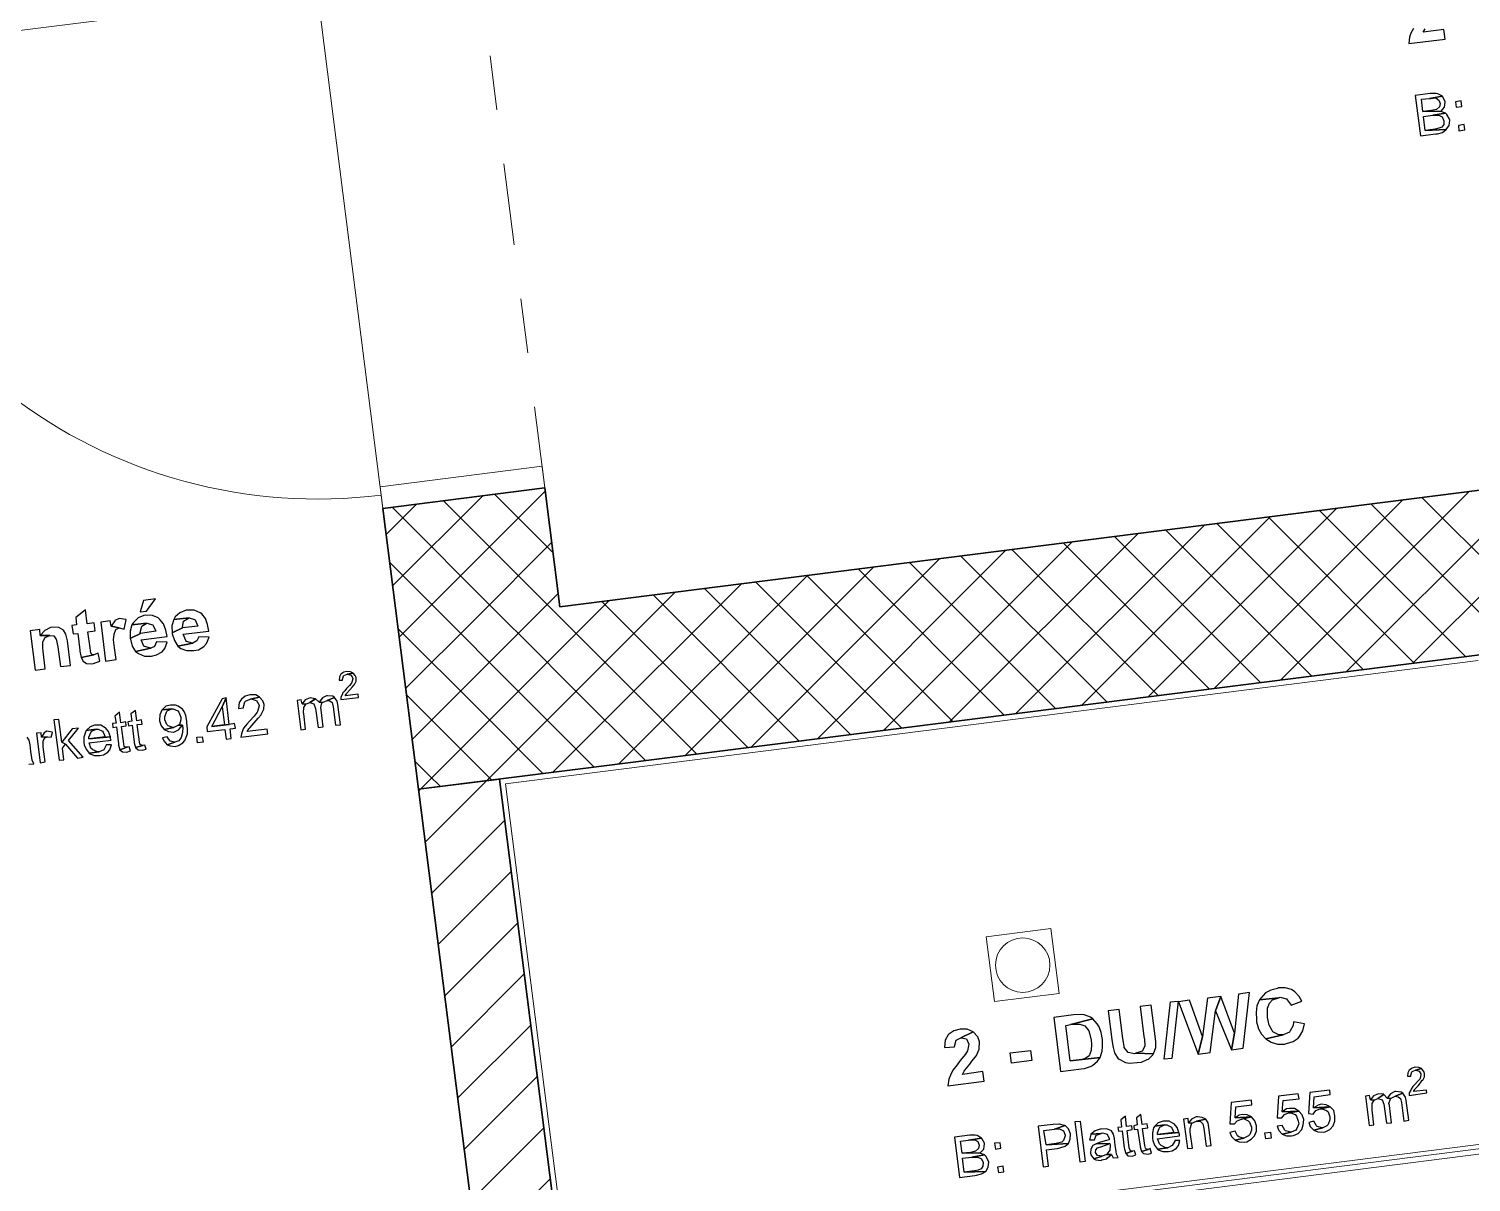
# Model space of a CAD drawing. Header units: metres. Extents: x 2713679.5 to 2713747.3, y 1226017.1 to 1226104.2.
# Drawn here: x 2713699.455 to 2713702.103, y 1226035.521 to 1226037.639 of the extents above; entities that cross this region are included whole.
import ezdxf

# ---------------------------------------------------------------- set-up
doc = ezdxf.new("R2010")
doc.units = ezdxf.units.M
doc.header["$MEASUREMENT"] = 0
doc.linetypes.add('Strichpunkt 3_1_1mm Achsen', pattern=[0.25, 0.15, -0.05, 0, -0.05])
doc.layers.add('plangrafiken', color=251, linetype='Continuous')
doc.layers.add('waende_stuetzen', color=250, linetype='Continuous')
doc.layers.add('texte', color=7, linetype='Continuous', true_color=0x000000)

msp = doc.modelspace()

# ---------------------------------------------------------------- linework, layer by layer
at = {"layer": 'plangrafiken', "color": 7, "linetype": 'Continuous', "lineweight": 13}
for p, q in [((2713700.3302, 1226036.2528), (2713702.1159, 1226036.4794)), ((2713700.4435, 1226035.36), (2713700.3302, 1226036.2528)), ((2713701.2126, 1226035.9716), (2713701.3317, 1226035.9868)), ((2713701.2277, 1226035.8526), (2713701.2126, 1226035.9716)), ((2713701.3317, 1226035.9868), (2713701.3468, 1226035.8677)), ((2713701.3468, 1226035.8677), (2713701.2277, 1226035.8526)), ((2713702.217, 1226035.6032), (2713701.3341, 1226035.4911)), ((2713702.2292, 1226035.5866), (2713700.4435, 1226035.36)), ((2713701.3351, 1226035.4832), (2713702.218, 1226035.5952))]:
    msp.add_line(p, q, dxfattribs=at)
msp.add_circle((2713701.2797, 1226035.9197), 0.05, dxfattribs=at)
at = {"layer": 'texte'}
for points in [[(2713701.9972, 1226037.6403), (2713701.9925, 1226037.6318), (2713701.9902, 1226037.624), (2713701.9887, 1226037.6124), (2713702.0552, 1226037.6202), (2713702.0529, 1226037.638), (2713702.015, 1226037.6333), (2713702.0189, 1226037.6395)], [(2713699.4548, 1226036.289), (2713699.4641, 1226036.2897), (2713699.461, 1226036.2959), (2713699.4602, 1226036.3006), (2713699.4587, 1226036.3122), (2713699.4571, 1226036.3246), (2713699.4556, 1226036.3331), (2713699.4517, 1226036.3385)]]:
    msp.add_lwpolyline(points, dxfattribs=at)
for points in [[(2713702.0281, 1226037.521), (2713702.0003, 1226037.5172), (2713702.0103, 1226037.4428), (2713702.0382, 1226037.4467), (2713702.0413, 1226037.4467), (2713702.0506, 1226037.449), (2713702.0576, 1226037.4544), (2713702.0189, 1226037.4529), (2713702.0158, 1226037.4785), (2713702.0328, 1226037.4808), (2713702.056, 1226037.4846), (2713702.0475, 1226037.4877), (2713702.0483, 1226037.4885), (2713702.0142, 1226037.4877), (2713702.0119, 1226037.5102), (2713702.0266, 1226037.5118), (2713702.0506, 1226037.5156), (2713702.0421, 1226037.5203), (2713702.039, 1226037.521)], [(2713702.0506, 1226037.5156), (2713702.0266, 1226037.5118), (2713702.0289, 1226037.5118), (2713702.0382, 1226037.5125), (2713702.0436, 1226037.5087), (2713702.046, 1226037.5025), (2713702.0452, 1226037.4963), (2713702.0398, 1226037.4916), (2713702.0305, 1226037.4893), (2713702.0142, 1226037.4877), (2713702.0483, 1226037.4885), (2713702.0545, 1226037.4955), (2713702.0552, 1226037.5048), (2713702.0552, 1226037.5056), (2713702.0514, 1226037.5148)], [(2713702.0847, 1226037.5071), (2713702.0746, 1226037.5056), (2713702.0754, 1226037.4955), (2713702.0862, 1226037.497)], [(2713702.056, 1226037.4846), (2713702.0328, 1226037.4808), (2713702.0343, 1226037.4808), (2713702.0436, 1226037.4808), (2713702.0498, 1226037.4777), (2713702.0529, 1226037.4707), (2713702.0529, 1226037.4637), (2713702.0491, 1226037.4591), (2713702.0436, 1226037.4568), (2713702.0374, 1226037.4552), (2713702.0189, 1226037.4529), (2713702.0576, 1226037.4544), (2713702.0622, 1226037.4614), (2713702.063, 1226037.4622), (2713702.0638, 1226037.4715), (2713702.063, 1226037.4746), (2713702.0583, 1226037.4823)], [(2713702.0901, 1226037.4637), (2713702.08, 1226037.4622), (2713702.0808, 1226037.4521), (2713702.0916, 1226037.4537)], [(2713699.6871, 1226036.5925), (2713699.6654, 1226036.5894), (2713699.6592, 1226036.5685), (2713699.6709, 1226036.5701)], [(2713699.5586, 1226036.5724), (2713699.5408, 1226036.5585), (2713699.5423, 1226036.5445), (2713699.5338, 1226036.5437), (2713699.5361, 1226036.5283), (2713699.5446, 1226036.529), (2713699.5485, 1226036.4981), (2713699.5485, 1226036.4965), (2713699.5508, 1226036.4849), (2713699.5741, 1226036.4895), (2713699.571, 1226036.4903), (2713699.5686, 1226036.4926), (2713699.5671, 1226036.5027), (2713699.5632, 1226036.5321), (2713699.5764, 1226036.5337), (2713699.5748, 1226036.5484), (2713699.5617, 1226036.5468)], [(2713699.6043, 1226036.5523), (2713699.5872, 1226036.5499), (2713699.5957, 1226036.4779), (2713699.6151, 1226036.481), (2713699.612, 1226036.5027), (2713699.6105, 1226036.5174), (2713699.6112, 1226036.5275), (2713699.6143, 1226036.536), (2713699.6205, 1226036.5391), (2713699.6058, 1226036.5422)], [(2713699.6205, 1226036.5561), (2713699.6128, 1226036.553), (2713699.6128, 1226036.5523), (2713699.6058, 1226036.5422), (2713699.6205, 1226036.5391), (2713699.6298, 1226036.5368), (2713699.6337, 1226036.5538), (2713699.6329, 1226036.5546)], [(2713699.6685, 1226036.5623), (2713699.6662, 1226036.5616), (2713699.6554, 1226036.5577), (2713699.6468, 1226036.5492), (2713699.6438, 1226036.5445), (2713699.6716, 1226036.5476), (2713699.6825, 1226036.5445), (2713699.6832, 1226036.5437), (2713699.6879, 1226036.5329), (2713699.66, 1226036.529), (2713699.6407, 1226036.5197), (2713699.6414, 1226036.5182), (2713699.6445, 1226036.5058), (2713699.6507, 1226036.4957), (2713699.6786, 1226036.5019), (2713699.6786, 1226036.5019), (2713699.667, 1226036.505), (2713699.6662, 1226036.5058), (2713699.6608, 1226036.5174), (2713699.7088, 1226036.5236), (2713699.7065, 1226036.5352), (2713699.7018, 1226036.5468), (2713699.6956, 1226036.5546), (2713699.6925, 1226036.5577), (2713699.6817, 1226036.5616)], [(2713699.7212, 1226036.5546), (2713699.7173, 1226036.543), (2713699.7181, 1226036.5298), (2713699.7367, 1226036.5391), (2713699.7367, 1226036.5399), (2713699.739, 1226036.5515), (2713699.7491, 1226036.5577)], [(2713699.746, 1226036.5716), (2713699.7437, 1226036.5716), (2713699.732, 1226036.567), (2713699.7235, 1226036.5592), (2713699.7212, 1226036.5546), (2713699.7491, 1226036.5577), (2713699.7591, 1226036.5546), (2713699.7599, 1226036.5538), (2713699.7653, 1226036.5422), (2713699.7367, 1226036.5391), (2713699.7181, 1226036.5298), (2713699.7181, 1226036.5283), (2713699.722, 1226036.5159), (2713699.7282, 1226036.5058), (2713699.756, 1226036.5112), (2713699.7553, 1226036.5112), (2713699.7444, 1226036.5143), (2713699.7429, 1226036.5159), (2713699.7382, 1226036.5275), (2713699.7855, 1226036.5329), (2713699.7831, 1226036.5453), (2713699.7793, 1226036.5561), (2713699.7723, 1226036.5647), (2713699.7692, 1226036.567), (2713699.7584, 1226036.5716)], [(2713699.4749, 1226036.536), (2713699.4571, 1226036.5337), (2713699.4664, 1226036.4617), (2713699.485, 1226036.464), (2713699.4811, 1226036.4965), (2713699.4804, 1226036.5027), (2713699.4804, 1226036.5135), (2713699.485, 1226036.5213), (2713699.4935, 1226036.5252), (2713699.4757, 1226036.5252)], [(2713699.4982, 1226036.5406), (2713699.4943, 1226036.5399), (2713699.4842, 1226036.5345), (2713699.4757, 1226036.5252), (2713699.4935, 1226036.5252), (2713699.5005, 1226036.5244), (2713699.5044, 1226036.519), (2713699.5051, 1226036.5182), (2713699.5082, 1226036.5042), (2713699.5129, 1226036.4679), (2713699.5315, 1226036.4702), (2713699.526, 1226036.5151), (2713699.526, 1226036.5151), (2713699.5229, 1226036.5275), (2713699.5183, 1226036.5352), (2713699.5098, 1226036.5399)], [(2713699.6438, 1226036.5445), (2713699.6407, 1226036.5329), (2713699.6407, 1226036.5197), (2713699.66, 1226036.529), (2713699.6592, 1226036.5306), (2713699.6623, 1226036.5422), (2713699.6716, 1226036.5476)], [(2713699.6894, 1226036.5135), (2713699.6856, 1226036.505), (2713699.6786, 1226036.5019), (2713699.6507, 1226036.4957), (2713699.6561, 1226036.4919), (2713699.667, 1226036.4872), (2713699.6801, 1226036.4872), (2713699.6894, 1226036.4895), (2713699.6995, 1226036.495), (2713699.7042, 1226036.5012), (2713699.7088, 1226036.5128)], [(2713699.7669, 1226036.5228), (2713699.763, 1226036.5151), (2713699.756, 1226036.5112), (2713699.7282, 1226036.5058), (2713699.7336, 1226036.5012), (2713699.7444, 1226036.4973), (2713699.7576, 1226036.4973), (2713699.7661, 1226036.4988), (2713699.7762, 1226036.505), (2713699.7808, 1226036.5104), (2713699.7862, 1226036.5221)], [(2713699.5818, 1226036.4926), (2713699.5741, 1226036.4895), (2713699.5508, 1226036.4849), (2713699.5547, 1226036.4779), (2713699.5609, 1226036.474), (2713699.5702, 1226036.4733), (2713699.5733, 1226036.474), (2713699.5849, 1226036.4779)], [(2713700.0387, 1226036.4593), (2713700.0333, 1226036.4578), (2713700.0279, 1226036.4539), (2713700.0255, 1226036.4493), (2713700.0248, 1226036.4431), (2713700.031, 1226036.4431), (2713700.031, 1226036.4446), (2713700.0325, 1226036.4508), (2713700.0333, 1226036.4516), (2713700.0395, 1226036.4539), (2713700.0503, 1226036.4562), (2713700.0457, 1226036.4586)], [(2713700.0503, 1226036.4562), (2713700.0395, 1226036.4539), (2713700.0402, 1226036.4539), (2713700.0464, 1226036.4524), (2713700.0464, 1226036.4524), (2713700.0495, 1226036.4469), (2713700.0495, 1226036.4454), (2713700.048, 1226036.4392), (2713700.0472, 1226036.4377), (2713700.0433, 1226036.433), (2713700.0379, 1226036.4276), (2713700.0348, 1226036.4237), (2713700.031, 1226036.4191), (2713700.031, 1226036.4175), (2713700.0279, 1226036.4121), (2713700.0279, 1226036.4074), (2713700.0604, 1226036.4113), (2713700.0596, 1226036.4175), (2713700.0356, 1226036.4144), (2713700.0379, 1226036.4183), (2713700.0387, 1226036.4191), (2713700.0441, 1226036.4253), (2713700.0488, 1226036.4307), (2713700.0519, 1226036.4346), (2713700.0526, 1226036.4353), (2713700.0557, 1226036.4415), (2713700.0557, 1226036.4477), (2713700.0542, 1226036.4516)], [(2713699.715, 1226036.3974), (2713699.7065, 1226036.3951), (2713699.6995, 1226036.3889), (2713699.7173, 1226036.3904), (2713699.7196, 1226036.3904), (2713699.7282, 1226036.3865), (2713699.7305, 1226036.3842), (2713699.7336, 1226036.3749), (2713699.7336, 1226036.3703), (2713699.7313, 1226036.3618), (2713699.7297, 1226036.3602), (2713699.7367, 1226036.3602), (2713699.7367, 1226036.3579), (2713699.7375, 1226036.3563), (2713699.7367, 1226036.347), (2713699.7344, 1226036.3378), (2713699.7305, 1226036.3316), (2713699.7227, 1226036.3292), (2713699.7088, 1226036.3246), (2713699.7142, 1226036.3223), (2713699.7235, 1226036.3215), (2713699.7297, 1226036.323), (2713699.7375, 1226036.3277), (2713699.7413, 1226036.3323), (2713699.7452, 1226036.3416), (2713699.746, 1226036.3447), (2713699.746, 1226036.354), (2713699.7452, 1226036.3649), (2713699.7452, 1226036.368), (2713699.7429, 1226036.378), (2713699.7398, 1226036.3858), (2713699.7367, 1226036.3896), (2713699.7289, 1226036.3951), (2713699.7243, 1226036.3974)], [(2713699.8172, 1226036.4105), (2713699.8095, 1226036.409), (2713699.7816, 1226036.3571), (2713699.7824, 1226036.3486), (2713699.8149, 1226036.3525), (2713699.8172, 1226036.3347), (2713699.8265, 1226036.3362), (2713699.8242, 1226036.354), (2713699.8343, 1226036.3548), (2713699.8327, 1226036.3633), (2713699.8226, 1226036.3618), (2713699.7909, 1226036.3579), (2713699.8095, 1226036.3943)], [(2713699.8172, 1226036.4105), (2713699.8095, 1226036.3943), (2713699.8141, 1226036.361), (2713699.7909, 1226036.3579), (2713699.8226, 1226036.3618)], [(2713699.8606, 1226036.416), (2713699.8521, 1226036.4136), (2713699.8451, 1226036.4082), (2713699.8412, 1226036.402), (2713699.8397, 1226036.3912), (2713699.849, 1226036.392), (2713699.849, 1226036.3943), (2713699.8513, 1226036.4036), (2713699.8528, 1226036.4044), (2713699.8614, 1226036.4082), (2713699.8784, 1226036.4121), (2713699.8714, 1226036.416)], [(2713699.8784, 1226036.4121), (2713699.8614, 1226036.4082), (2713699.8629, 1226036.409), (2713699.8722, 1226036.4059), (2713699.873, 1226036.4059), (2713699.8776, 1226036.3974), (2713699.8776, 1226036.3958), (2713699.8745, 1226036.3858), (2713699.8738, 1226036.3842), (2713699.8683, 1226036.3772), (2713699.8598, 1226036.368), (2713699.8552, 1226036.3625), (2713699.8497, 1226036.3556), (2713699.8482, 1226036.354), (2713699.8451, 1226036.3447), (2713699.8443, 1226036.3385), (2713699.8939, 1226036.3447), (2713699.8923, 1226036.3532), (2713699.8559, 1226036.3486), (2713699.859, 1226036.354), (2713699.8614, 1226036.3563), (2713699.8683, 1226036.3649), (2713699.8761, 1226036.3734), (2713699.8815, 1226036.3796), (2713699.8815, 1226036.3803), (2713699.8861, 1226036.3896), (2713699.8869, 1226036.3982), (2713699.8846, 1226036.4051)], [(2713699.9551, 1226036.4067), (2713699.9473, 1226036.4059), (2713699.9543, 1226036.3517), (2713699.9628, 1226036.3532), (2713699.9597, 1226036.3811), (2713699.9589, 1226036.3834), (2713699.9597, 1226036.3927), (2713699.9636, 1226036.3989), (2713699.9566, 1226036.3997)], [(2713699.9713, 1226036.4105), (2713699.9713, 1226036.4105), (2713699.962, 1226036.4067), (2713699.9566, 1226036.3997), (2713699.9636, 1226036.3989), (2713699.9706, 1226036.402), (2713699.9814, 1226036.409), (2713699.9806, 1226036.409)], [(2713699.9814, 1226036.409), (2713699.9706, 1226036.402), (2713699.9783, 1226036.3997), (2713699.9783, 1226036.3997), (2713699.9814, 1226036.3912), (2713699.986, 1226036.3563), (2713699.9953, 1226036.3571), (2713699.9915, 1226036.3889), (2713699.9907, 1226036.3927), (2713699.993, 1226036.4013), (2713699.9938, 1226036.402), (2713699.9876, 1226036.4028)], [(2713700.0031, 1226036.4144), (2713700.0015, 1226036.4144), (2713699.9938, 1226036.4105), (2713699.9876, 1226036.4028), (2713699.9938, 1226036.402), (2713700.0023, 1226036.4059), (2713700.0162, 1226036.4113), (2713700.0131, 1226036.4136)], [(2713700.0162, 1226036.4113), (2713700.0023, 1226036.4059), (2713700.0077, 1226036.4051), (2713700.0116, 1226036.402), (2713700.0139, 1226036.3943), (2713700.0178, 1226036.3602), (2713700.0271, 1226036.361), (2713700.0224, 1226036.3982), (2713700.0209, 1226036.4044)], [(2713699.5098, 1226036.3711), (2713699.5005, 1226036.3703), (2713699.5106, 1226036.2959), (2713699.5191, 1226036.2967), (2713699.5167, 1226036.3184), (2713699.5222, 1226036.3254), (2713699.5152, 1226036.3292)], [(2713699.6213, 1226036.3842), (2713699.6128, 1226036.3772), (2713699.6151, 1226036.3641), (2713699.6081, 1226036.3633), (2713699.6089, 1226036.3563), (2713699.6159, 1226036.3571), (2713699.6197, 1226036.3261), (2713699.6197, 1226036.3238), (2713699.6221, 1226036.3153), (2713699.6352, 1226036.3199), (2713699.6314, 1226036.3199), (2713699.6298, 1226036.3215), (2713699.629, 1226036.3261), (2713699.6252, 1226036.3579), (2713699.6337, 1226036.3594), (2713699.6329, 1226036.3664), (2713699.6236, 1226036.3649)], [(2713699.6507, 1226036.3873), (2713699.6422, 1226036.3811), (2713699.6438, 1226036.368), (2713699.6368, 1226036.3664), (2713699.6376, 1226036.3594), (2713699.6445, 1226036.3602), (2713699.6484, 1226036.3292), (2713699.6484, 1226036.3277), (2713699.6507, 1226036.3192), (2713699.6639, 1226036.323), (2713699.6608, 1226036.3238), (2713699.6585, 1226036.3254), (2713699.6577, 1226036.33), (2713699.6538, 1226036.3618), (2713699.6631, 1226036.3625), (2713699.6616, 1226036.3703), (2713699.653, 1226036.3687)], [(2713699.6995, 1226036.3889), (2713699.6987, 1226036.3881), (2713699.6956, 1226036.3796), (2713699.6949, 1226036.3695), (2713699.6949, 1226036.3687), (2713699.698, 1226036.3594), (2713699.7034, 1226036.3525), (2713699.7212, 1226036.3563), (2713699.7189, 1226036.3563), (2713699.7104, 1226036.3594), (2713699.708, 1226036.3618), (2713699.7042, 1226036.3703), (2713699.7042, 1226036.3757), (2713699.7073, 1226036.3842), (2713699.7088, 1226036.3865), (2713699.7173, 1226036.3904)], [(2713699.4773, 1226036.3463), (2713699.4687, 1226036.3455), (2713699.4757, 1226036.2913), (2713699.485, 1226036.2928), (2713699.4811, 1226036.3207), (2713699.4811, 1226036.3223), (2713699.4811, 1226036.3316), (2713699.4842, 1226036.337), (2713699.4889, 1226036.3393), (2713699.478, 1226036.3385)], [(2713699.4881, 1226036.3494), (2713699.4827, 1226036.3463), (2713699.4827, 1226036.3463), (2713699.478, 1226036.3385), (2713699.4889, 1226036.3393), (2713699.4958, 1226036.3385), (2713699.4982, 1226036.347), (2713699.4974, 1226036.3478)], [(2713699.5462, 1226036.3548), (2713699.5346, 1226036.354), (2713699.5152, 1226036.3292), (2713699.5222, 1226036.3254), (2713699.5439, 1226036.2998), (2713699.5547, 1226036.3014), (2713699.5276, 1226036.3323)], [(2713699.5601, 1226036.3509), (2713699.5586, 1226036.3478), (2713699.5555, 1226036.3385), (2713699.5555, 1226036.3285), (2713699.5562, 1226036.3246), (2713699.5601, 1226036.3161), (2713699.5655, 1226036.3091), (2713699.5841, 1226036.3114), (2713699.581, 1226036.3114), (2713699.5725, 1226036.3153), (2713699.5686, 1226036.3184), (2713699.5655, 1226036.3277), (2713699.6058, 1226036.3331), (2713699.605, 1226036.3354), (2713699.605, 1226036.3393), (2713699.5648, 1226036.3354), (2713699.5648, 1226036.3385), (2713699.5686, 1226036.347), (2713699.5702, 1226036.3494), (2713699.5787, 1226036.3532)], [(2713699.5772, 1226036.3602), (2713699.5756, 1226036.3602), (2713699.5671, 1226036.3571), (2713699.5601, 1226036.3509), (2713699.5787, 1226036.3532), (2713699.5818, 1226036.3532), (2713699.5903, 1226036.3494), (2713699.5911, 1226036.3478), (2713699.595, 1226036.3393), (2713699.5648, 1226036.3354), (2713699.605, 1226036.3393), (2713699.6012, 1226036.3486), (2713699.5957, 1226036.3556), (2713699.595, 1226036.3556), (2713699.5872, 1226036.3602)], [(2713699.7297, 1226036.3602), (2713699.7212, 1226036.3563), (2713699.7034, 1226036.3525), (2713699.7111, 1226036.3486), (2713699.7204, 1226036.3478), (2713699.7212, 1226036.3478), (2713699.7297, 1226036.3517), (2713699.7305, 1226036.3525), (2713699.7367, 1226036.3602)], [(2713699.5965, 1226036.3246), (2713699.5965, 1226036.3238), (2713699.5926, 1226036.3153), (2713699.5841, 1226036.3114), (2713699.5655, 1226036.3091), (2713699.5671, 1226036.3076), (2713699.5748, 1226036.3045), (2713699.5849, 1226036.3045), (2713699.5919, 1226036.306), (2713699.5996, 1226036.3106), (2713699.6035, 1226036.3153), (2713699.6066, 1226036.3246)], [(2713699.6391, 1226036.3207), (2713699.6352, 1226036.3199), (2713699.6221, 1226036.3153), (2713699.6267, 1226036.3114), (2713699.6345, 1226036.3106), (2713699.6414, 1226036.313)], [(2713699.6678, 1226036.3238), (2713699.6639, 1226036.323), (2713699.6507, 1226036.3192), (2713699.6554, 1226036.3153), (2713699.6631, 1226036.3145), (2713699.6701, 1226036.3161)], [(2713699.7088, 1226036.3393), (2713699.7003, 1226036.337), (2713699.7026, 1226036.3316), (2713699.7088, 1226036.3246), (2713699.7227, 1226036.3292), (2713699.7142, 1226036.3308), (2713699.7142, 1226036.3308)], [(2713699.7646, 1226036.3277), (2713699.763, 1226036.3385), (2713699.7731, 1226036.3393), (2713699.7746, 1226036.3292), (2713699.7646, 1226036.3277)], [(2713701.6959, 1226035.8692), (2713701.6758, 1226035.8661), (2713701.6688, 1226035.7949), (2713701.6634, 1226035.7639), (2713701.6843, 1226035.767)], [(2713701.7486, 1226035.8778), (2713701.7478, 1226035.877), (2713701.7354, 1226035.8739), (2713701.7254, 1226035.8685), (2713701.7168, 1226035.8592), (2713701.7145, 1226035.8561), (2713701.7501, 1226035.8599), (2713701.7525, 1226035.8607), (2713701.7641, 1226035.8576), (2713701.7656, 1226035.8561), (2713701.7726, 1226035.846), (2713701.792, 1226035.8537), (2713701.7873, 1226035.8623), (2713701.7796, 1226035.8708), (2713701.7734, 1226035.8747), (2713701.7618, 1226035.8778)], [(2713701.4566, 1226035.8383), (2713701.4365, 1226035.8359), (2713701.4435, 1226035.7833), (2713701.4435, 1226035.7825), (2713701.4458, 1226035.7686), (2713701.4481, 1226035.7585), (2713701.4481, 1226035.7585), (2713701.4551, 1226035.7477), (2713701.4566, 1226035.7469), (2713701.4683, 1226035.7407), (2713701.476, 1226035.7399), (2713701.4899, 1226035.7407), (2713701.4977, 1226035.7415), (2713701.5085, 1226035.7461), (2713701.5108, 1226035.7469), (2713701.5194, 1226035.7554), (2713701.5201, 1226035.7569), (2713701.4876, 1226035.7577), (2713701.4853, 1226035.7569), (2713701.4737, 1226035.7593), (2713701.4659, 1226035.7686), (2713701.4659, 1226035.7709), (2713701.4636, 1226035.7848)], [(2713701.5155, 1226035.846), (2713701.4954, 1226035.8437), (2713701.5023, 1226035.7887), (2713701.5031, 1226035.7833), (2713701.5039, 1226035.7717), (2713701.5, 1226035.7624), (2713701.4992, 1226035.7616), (2713701.4876, 1226035.7577), (2713701.5201, 1226035.7569), (2713701.524, 1226035.7686), (2713701.524, 1226035.7686), (2713701.524, 1226035.7786), (2713701.5225, 1226035.7941)], [(2713701.5395, 1226035.7469), (2713701.5511, 1226035.8522), (2713701.5651, 1226035.8537), (2713701.5534, 1226035.7484), (2713701.5395, 1226035.7469)], [(2713701.586, 1226035.8553), (2713701.5658, 1226035.8522), (2713701.6022, 1226035.7562), (2713701.61, 1226035.7887)], [(2713701.6433, 1226035.8623), (2713701.6193, 1226035.8592), (2713701.61, 1226035.7887), (2713701.6022, 1226035.7562), (2713701.6239, 1226035.7593), (2713701.634, 1226035.8359)], [(2713701.6433, 1226035.8623), (2713701.634, 1226035.8359), (2713701.6634, 1226035.7639), (2713701.6688, 1226035.7949)], [(2713701.7145, 1226035.8561), (2713701.7099, 1226035.8452), (2713701.7083, 1226035.8328), (2713701.7091, 1226035.8197), (2713701.7091, 1226035.8158), (2713701.713, 1226035.8026), (2713701.7184, 1226035.7926), (2713701.7261, 1226035.7841), (2713701.7579, 1226035.7918), (2713701.7501, 1226035.7918), (2713701.7393, 1226035.7972), (2713701.7377, 1226035.7995), (2713701.7323, 1226035.8096), (2713701.7292, 1226035.8235), (2713701.7292, 1226035.8266), (2713701.7292, 1226035.8406), (2713701.7331, 1226035.8499), (2713701.7385, 1226035.8561), (2713701.7501, 1226035.8599)], [(2713701.373, 1226035.8282), (2713701.3366, 1226035.8235), (2713701.349, 1226035.7244), (2713701.3869, 1226035.7291), (2713701.3931, 1226035.7298), (2713701.404, 1226035.7337), (2713701.4078, 1226035.7353), (2713701.4171, 1226035.743), (2713701.4218, 1226035.75), (2713701.3668, 1226035.7438), (2713701.3591, 1226035.8088), (2713701.3676, 1226035.8104), (2713701.4086, 1226035.8212), (2713701.404, 1226035.8243), (2713701.3924, 1226035.8282), (2713701.3869, 1226035.829)], [(2713701.4086, 1226035.8212), (2713701.3676, 1226035.8104), (2713701.373, 1226035.8112), (2713701.3846, 1226035.8112), (2713701.3939, 1226035.8081), (2713701.4009, 1226035.7988), (2713701.4024, 1226035.7949), (2713701.4055, 1226035.7817), (2713701.4063, 1226035.7748), (2713701.4055, 1226035.7631), (2713701.4017, 1226035.7531), (2713701.3939, 1226035.7477), (2713701.3823, 1226035.7453), (2713701.3668, 1226035.7438), (2713701.4218, 1226035.75), (2713701.4257, 1226035.7616), (2713701.4264, 1226035.7701), (2713701.4264, 1226035.7833), (2713701.4241, 1226035.7957), (2713701.4202, 1226035.8065), (2713701.4164, 1226035.8119)], [(2713701.7772, 1226035.8158), (2713701.7765, 1226035.8088), (2713701.771, 1226035.7988), (2713701.7695, 1226035.7964), (2713701.7579, 1226035.7918), (2713701.7261, 1226035.7841), (2713701.7362, 1226035.7779), (2713701.7478, 1226035.7748), (2713701.7602, 1226035.7748), (2713701.7641, 1226035.7755), (2713701.7765, 1226035.7794), (2713701.7858, 1226035.7856), (2713701.7881, 1226035.7887), (2713701.7943, 1226035.7988), (2713701.7974, 1226035.8119)], [(2713701.1647, 1226035.8019), (2713701.1531, 1226035.7988), (2713701.1438, 1226035.7926), (2713701.143, 1226035.7918), (2713701.1376, 1226035.7817), (2713701.136, 1226035.7686), (2713701.1546, 1226035.7693), (2713701.1546, 1226035.7701), (2713701.1577, 1226035.7817), (2713701.1662, 1226035.7864), (2713701.1887, 1226035.7972), (2713701.1887, 1226035.7972), (2713701.1778, 1226035.8019)], [(2713701.1887, 1226035.7972), (2713701.1662, 1226035.7864), (2713701.1763, 1226035.7841), (2713701.1809, 1226035.7748), (2713701.1809, 1226035.7748), (2713701.1786, 1226035.7624), (2713701.1748, 1226035.7562), (2713701.1647, 1226035.7446), (2713701.1593, 1226035.7368), (2713701.1515, 1226035.7267), (2713701.1469, 1226035.7175), (2713701.1438, 1226035.7105), (2713701.1422, 1226035.6981), (2713701.2088, 1226035.7066), (2713701.2065, 1226035.7244), (2713701.1693, 1226035.719), (2713701.1724, 1226035.7252), (2713701.1732, 1226035.7267), (2713701.1825, 1226035.7376), (2713701.1864, 1226035.743), (2713701.1933, 1226035.7515), (2713701.1949, 1226035.7539), (2713701.1995, 1226035.7655), (2713701.1995, 1226035.7662), (2713701.2003, 1226035.7786), (2713701.1972, 1226035.7879)], [(2713701.2592, 1226035.7399), (2713701.2568, 1226035.7585), (2713701.294, 1226035.7631), (2713701.2963, 1226035.7446), (2713701.2592, 1226035.7399)], [(2713702.0003, 1226035.7322), (2713701.9948, 1226035.7306), (2713701.9894, 1226035.7267), (2713701.9871, 1226035.7221), (2713701.9863, 1226035.7159), (2713701.9925, 1226035.7159), (2713701.9925, 1226035.7175), (2713701.9941, 1226035.7236), (2713701.9948, 1226035.7244), (2713702.001, 1226035.7267), (2713702.0119, 1226035.7298), (2713702.0072, 1226035.7314)], [(2713702.0119, 1226035.7298), (2713702.001, 1226035.7267), (2713702.0018, 1226035.7267), (2713702.008, 1226035.7252), (2713702.008, 1226035.7252), (2713702.0111, 1226035.7198), (2713702.0111, 1226035.7182), (2713702.0096, 1226035.712), (2713702.0088, 1226035.7105), (2713702.0049, 1226035.7058), (2713701.9995, 1226035.7004), (2713701.9964, 1226035.6965), (2713701.9933, 1226035.6919), (2713701.9925, 1226035.6903), (2713701.9894, 1226035.6849), (2713701.9894, 1226035.6803), (2713702.022, 1226035.6849), (2713702.0212, 1226035.6903), (2713701.9972, 1226035.6873), (2713701.9995, 1226035.6911), (2713702.0003, 1226035.6927), (2713702.0057, 1226035.6981), (2713702.0103, 1226035.7035), (2713702.0134, 1226035.7082), (2713702.0142, 1226035.7082), (2713702.0173, 1226035.7144), (2713702.0173, 1226035.7206), (2713702.0165, 1226035.7244)], [(2713701.7858, 1226035.6834), (2713701.7494, 1226035.6787), (2713701.747, 1226035.6392), (2713701.7556, 1226035.6392), (2713701.7602, 1226035.6454), (2713701.7679, 1226035.6485), (2713701.7865, 1226035.6516), (2713701.7563, 1226035.6501), (2713701.7579, 1226035.671), (2713701.7873, 1226035.6741)], [(2713701.8438, 1226035.6903), (2713701.8067, 1226035.6857), (2713701.8043, 1226035.647), (2713701.8129, 1226035.6462), (2713701.8183, 1226035.6524), (2713701.826, 1226035.6555), (2713701.8446, 1226035.6594), (2713701.8136, 1226035.6578), (2713701.8152, 1226035.678), (2713701.8446, 1226035.6818)], [(2713701.9166, 1226035.6803), (2713701.9089, 1226035.6787), (2713701.9159, 1226035.6253), (2713701.9244, 1226035.6261), (2713701.9213, 1226035.654), (2713701.9213, 1226035.6563), (2713701.9213, 1226035.6656), (2713701.9251, 1226035.6718), (2713701.9182, 1226035.6725)], [(2713701.9329, 1226035.6834), (2713701.9329, 1226035.6834), (2713701.9236, 1226035.6795), (2713701.9182, 1226035.6725), (2713701.9251, 1226035.6718), (2713701.9321, 1226035.6749), (2713701.943, 1226035.6818), (2713701.943, 1226035.6826)], [(2713701.943, 1226035.6818), (2713701.9321, 1226035.6749), (2713701.9399, 1226035.6725), (2713701.9399, 1226035.6725), (2713701.943, 1226035.664), (2713701.9476, 1226035.6292), (2713701.9569, 1226035.6299), (2713701.953, 1226035.6617), (2713701.9523, 1226035.6656), (2713701.9554, 1226035.6741), (2713701.9554, 1226035.6749), (2713701.9492, 1226035.6756)], [(2713701.9646, 1226035.6873), (2713701.9631, 1226035.6873), (2713701.9554, 1226035.6834), (2713701.9492, 1226035.6756), (2713701.9554, 1226035.6749), (2713701.9639, 1226035.6787), (2713701.9778, 1226035.6842), (2713701.9747, 1226035.6865)], [(2713701.9778, 1226035.6842), (2713701.9639, 1226035.6787), (2713701.9693, 1226035.678), (2713701.9732, 1226035.6749), (2713701.9755, 1226035.6671), (2713701.9794, 1226035.633), (2713701.9887, 1226035.6346), (2713701.984, 1226035.671), (2713701.9825, 1226035.6772)], [(2713701.6998, 1226035.6718), (2713701.6626, 1226035.6671), (2713701.6603, 1226035.6284), (2713701.6688, 1226035.6284), (2713701.6735, 1226035.6338), (2713701.6812, 1226035.6369), (2713701.6998, 1226035.6408), (2713701.6696, 1226035.6392), (2713701.6711, 1226035.6594), (2713701.7006, 1226035.6632)], [(2713701.7695, 1226035.6563), (2713701.7641, 1226035.6555), (2713701.7563, 1226035.6501), (2713701.7865, 1226035.6516), (2713701.7788, 1226035.6563)], [(2713701.7865, 1226035.6516), (2713701.7679, 1226035.6485), (2713701.7718, 1226035.6485), (2713701.7803, 1226035.6454), (2713701.7827, 1226035.6423), (2713701.7858, 1226035.633), (2713701.7865, 1226035.6284), (2713701.7834, 1226035.6199), (2713701.7811, 1226035.6168), (2713701.7726, 1226035.6129), (2713701.7563, 1226035.609), (2713701.7641, 1226035.6059), (2713701.7734, 1226035.6059), (2713701.7772, 1226035.6067), (2713701.7858, 1226035.6106), (2713701.792, 1226035.6176), (2713701.795, 1226035.6261), (2713701.7958, 1226035.6354), (2713701.7958, 1226035.6361), (2713701.7927, 1226035.6447)], [(2713701.8276, 1226035.664), (2713701.8222, 1226035.6625), (2713701.8136, 1226035.6578), (2713701.8446, 1226035.6594), (2713701.8369, 1226035.6632)], [(2713701.8446, 1226035.6594), (2713701.826, 1226035.6555), (2713701.8291, 1226035.6555), (2713701.8376, 1226035.6524), (2713701.8407, 1226035.6501), (2713701.8438, 1226035.6408), (2713701.8438, 1226035.6354), (2713701.8407, 1226035.6268), (2713701.8384, 1226035.6245), (2713701.8307, 1226035.6207), (2713701.8144, 1226035.6168), (2713701.8214, 1226035.6137), (2713701.8314, 1226035.6129), (2713701.8353, 1226035.6137), (2713701.8438, 1226035.6176), (2713701.85, 1226035.6245), (2713701.8531, 1226035.633), (2713701.8531, 1226035.6431), (2713701.8531, 1226035.6431), (2713701.8508, 1226035.6524)], [(2713701.3358, 1226035.6268), (2713701.3079, 1226035.6238), (2713701.3172, 1226035.5494), (2713701.3273, 1226035.5502), (2713701.3234, 1226035.5804), (2713701.3428, 1226035.5827), (2713701.3482, 1226035.5843), (2713701.3575, 1226035.5874), (2713701.3637, 1226035.592), (2713701.3227, 1226035.5897), (2713701.3188, 1226035.616), (2713701.3382, 1226035.6183), (2713701.3575, 1226035.6253), (2713701.3567, 1226035.6253), (2713701.3474, 1226035.6276), (2713701.3459, 1226035.6276)], [(2713701.3575, 1226035.6253), (2713701.3382, 1226035.6183), (2713701.3474, 1226035.6191), (2713701.3544, 1226035.6152), (2713701.3575, 1226035.6075), (2713701.3575, 1226035.6059), (2713701.3544, 1226035.5974), (2713701.3513, 1226035.5943), (2713701.3412, 1226035.592), (2713701.3227, 1226035.5897), (2713701.3637, 1226035.592), (2713701.3668, 1226035.5997), (2713701.3676, 1226035.609), (2713701.3676, 1226035.6098), (2713701.3637, 1226035.6191)], [(2713701.3854, 1226035.5579), (2713701.3761, 1226035.6323), (2713701.3854, 1226035.633), (2713701.3947, 1226035.5587), (2713701.3854, 1226035.5579)], [(2713701.4683, 1226035.6423), (2713701.4597, 1226035.6354), (2713701.4613, 1226035.6222), (2713701.4543, 1226035.6214), (2713701.4559, 1226035.6145), (2713701.4621, 1226035.6152), (2713701.4659, 1226035.5843), (2713701.4667, 1226035.5819), (2713701.469, 1226035.5734), (2713701.4814, 1226035.5781), (2713701.4783, 1226035.5781), (2713701.4768, 1226035.5796), (2713701.4752, 1226035.5843), (2713701.4713, 1226035.616), (2713701.4806, 1226035.6176), (2713701.4799, 1226035.6245), (2713701.4706, 1226035.623)], [(2713701.4969, 1226035.6454), (2713701.4884, 1226035.6392), (2713701.4899, 1226035.6261), (2713701.4837, 1226035.6245), (2713701.4845, 1226035.6176), (2713701.4907, 1226035.6183), (2713701.4954, 1226035.5874), (2713701.4954, 1226035.5858), (2713701.4977, 1226035.5773), (2713701.5101, 1226035.5812), (2713701.507, 1226035.5819), (2713701.5054, 1226035.5835), (2713701.5039, 1226035.5881), (2713701.5, 1226035.6199), (2713701.5093, 1226035.6207), (2713701.5085, 1226035.6284), (2713701.4992, 1226035.6268)], [(2713701.5225, 1226035.6238), (2713701.5201, 1226035.6207), (2713701.5178, 1226035.6114), (2713701.5178, 1226035.6013), (2713701.5186, 1226035.5974), (2713701.5217, 1226035.5889), (2713701.5271, 1226035.5819), (2713701.5465, 1226035.5843), (2713701.5426, 1226035.5843), (2713701.5341, 1226035.5881), (2713701.531, 1226035.5912), (2713701.5271, 1226035.6005), (2713701.5674, 1226035.6059), (2713701.5674, 1226035.6083), (2713701.5666, 1226035.6121), (2713701.5271, 1226035.6083), (2713701.5271, 1226035.6114), (2713701.5302, 1226035.6199), (2713701.5318, 1226035.6222), (2713701.5403, 1226035.6261)], [(2713701.5395, 1226035.633), (2713701.5379, 1226035.633), (2713701.5287, 1226035.6299), (2713701.5225, 1226035.6238), (2713701.5403, 1226035.6261), (2713701.5441, 1226035.6261), (2713701.5527, 1226035.6222), (2713701.5534, 1226035.6207), (2713701.5573, 1226035.6121), (2713701.5271, 1226035.6083), (2713701.5666, 1226035.6121), (2713701.5635, 1226035.6214), (2713701.5581, 1226035.6284), (2713701.5573, 1226035.6284), (2713701.5488, 1226035.633)], [(2713701.5836, 1226035.6377), (2713701.5751, 1226035.6369), (2713701.5821, 1226035.5827), (2713701.5914, 1226035.5835), (2713701.5875, 1226035.6129), (2713701.5875, 1226035.6199), (2713701.5898, 1226035.6276), (2713701.5906, 1226035.6292), (2713701.5844, 1226035.6299)], [(2713701.6007, 1226035.6408), (2713701.5984, 1226035.6408), (2713701.5898, 1226035.6369), (2713701.5844, 1226035.6299), (2713701.5906, 1226035.6292), (2713701.5991, 1226035.633), (2713701.6162, 1226035.6369), (2713701.6092, 1226035.64)], [(2713701.6162, 1226035.6369), (2713701.5991, 1226035.633), (2713701.6061, 1226035.6323), (2713701.6107, 1226035.6284), (2713701.6123, 1226035.6199), (2713701.6169, 1226035.5874), (2713701.6255, 1226035.5881), (2713701.6216, 1226035.6214), (2713701.62, 1226035.6299)], [(2713701.6828, 1226035.6454), (2713701.6773, 1226035.6439), (2713701.6696, 1226035.6392), (2713701.6998, 1226035.6408), (2713701.6921, 1226035.6447)], [(2713701.6998, 1226035.6408), (2713701.6812, 1226035.6369), (2713701.6851, 1226035.6377), (2713701.6936, 1226035.6338), (2713701.6959, 1226035.6315), (2713701.6998, 1226035.6222), (2713701.6998, 1226035.6168), (2713701.6967, 1226035.6083), (2713701.6944, 1226035.6059), (2713701.6859, 1226035.6021), (2713701.6696, 1226035.5982), (2713701.6773, 1226035.5951), (2713701.6866, 1226035.5943), (2713701.6913, 1226035.5951), (2713701.699, 1226035.5997), (2713701.7052, 1226035.6059), (2713701.7091, 1226035.6145), (2713701.7091, 1226035.6245), (2713701.7091, 1226035.6245), (2713701.706, 1226035.6338)], [(2713701.7563, 1226035.6253), (2713701.747, 1226035.6238), (2713701.7501, 1226035.616), (2713701.7563, 1226035.609), (2713701.7726, 1226035.6129), (2713701.7718, 1226035.6129), (2713701.7625, 1226035.6152), (2713701.761, 1226035.6168)], [(2713701.8144, 1226035.633), (2713701.8051, 1226035.6307), (2713701.8074, 1226035.623), (2713701.8144, 1226035.6168), (2713701.8307, 1226035.6207), (2713701.8299, 1226035.6207), (2713701.8206, 1226035.623), (2713701.8191, 1226035.6245)], [(2713701.1825, 1226035.6075), (2713701.1546, 1226035.6036), (2713701.1639, 1226035.5293), (2713701.1918, 1226035.5331), (2713701.1949, 1226035.5339), (2713701.2042, 1226035.5362), (2713701.2119, 1226035.5409), (2713701.1724, 1226035.5393), (2713701.1693, 1226035.5649), (2713701.1864, 1226035.5672), (2713701.2096, 1226035.5711), (2713701.2011, 1226035.5742), (2713701.2019, 1226035.575), (2713701.1686, 1226035.5742), (2713701.1655, 1226035.5966), (2713701.1802, 1226035.5982), (2713701.2042, 1226035.6021), (2713701.1964, 1226035.6067), (2713701.1926, 1226035.6075)], [(2713701.2042, 1226035.6021), (2713701.1802, 1226035.5982), (2713701.1825, 1226035.599), (2713701.1918, 1226035.599), (2713701.1972, 1226035.5959), (2713701.1995, 1226035.5889), (2713701.1988, 1226035.5827), (2713701.1933, 1226035.5781), (2713701.184, 1226035.5757), (2713701.1686, 1226035.5742), (2713701.2019, 1226035.575), (2713701.2081, 1226035.5819), (2713701.2096, 1226035.5912), (2713701.2096, 1226035.5928), (2713701.205, 1226035.6013)], [(2713701.4047, 1226035.609), (2713701.4047, 1226035.6083), (2713701.4024, 1226035.599), (2713701.4117, 1226035.599), (2713701.4148, 1226035.6075), (2713701.4148, 1226035.6075), (2713701.4241, 1226035.6106)], [(2713701.4241, 1226035.6183), (2713701.4218, 1226035.6183), (2713701.4125, 1226035.6152), (2713701.4125, 1226035.6152), (2713701.4047, 1226035.609), (2713701.4241, 1226035.6106), (2713701.4264, 1226035.6114), (2713701.435, 1226035.609), (2713701.4388, 1226035.6013), (2713701.4388, 1226035.599), (2713701.4334, 1226035.5974), (2713701.4226, 1226035.5943), (2713701.4148, 1226035.5912), (2713701.4396, 1226035.592), (2713701.4404, 1226035.5889), (2713701.4396, 1226035.5796), (2713701.4342, 1226035.5726), (2713701.4342, 1226035.5719), (2713701.4427, 1226035.5719), (2713701.4458, 1226035.5657), (2713701.4551, 1226035.5664), (2713701.452, 1226035.5726), (2713701.4512, 1226035.5773), (2713701.4497, 1226035.5889), (2713701.4481, 1226035.6013), (2713701.4466, 1226035.609), (2713701.4427, 1226035.6152), (2713701.4357, 1226035.6183), (2713701.4342, 1226035.6191)], [(2713701.6696, 1226035.6145), (2713701.6603, 1226035.6121), (2713701.6634, 1226035.6052), (2713701.6696, 1226035.5982), (2713701.6859, 1226035.6021), (2713701.6851, 1226035.6021), (2713701.6766, 1226035.6044), (2713701.6742, 1226035.6059)], [(2713701.7261, 1226035.6005), (2713701.7246, 1226035.6114), (2713701.7346, 1226035.6129), (2713701.7362, 1226035.6021), (2713701.7261, 1226035.6005)], [(2713701.2383, 1226035.5935), (2713701.2282, 1226035.5928), (2713701.2297, 1226035.5819), (2713701.2398, 1226035.5835)], [(2713701.4148, 1226035.5912), (2713701.4086, 1226035.5881), (2713701.4047, 1226035.5819), (2713701.404, 1226035.5742), (2713701.4047, 1226035.5711), (2713701.4102, 1226035.5641), (2713701.4257, 1226035.5688), (2713701.4171, 1226035.5703), (2713701.4133, 1226035.5757), (2713701.414, 1226035.5804), (2713701.4171, 1226035.5843), (2713701.4249, 1226035.5866), (2713701.4319, 1226035.5889), (2713701.4396, 1226035.592)], [(2713701.4342, 1226035.5719), (2713701.4257, 1226035.5688), (2713701.4102, 1226035.5641), (2713701.414, 1226035.5618), (2713701.4241, 1226035.561), (2713701.4249, 1226035.5618), (2713701.4342, 1226035.5641), (2713701.4357, 1226035.5657), (2713701.4427, 1226035.5719)], [(2713701.4853, 1226035.5788), (2713701.4814, 1226035.5781), (2713701.469, 1226035.5734), (2713701.4729, 1226035.5695), (2713701.4806, 1226035.5688), (2713701.4876, 1226035.5711)], [(2713701.5139, 1226035.5827), (2713701.5101, 1226035.5812), (2713701.4977, 1226035.5773), (2713701.5015, 1226035.5734), (2713701.5101, 1226035.5726), (2713701.5163, 1226035.5742)], [(2713701.5589, 1226035.5974), (2713701.5589, 1226035.5966), (2713701.5542, 1226035.5881), (2713701.5465, 1226035.5843), (2713701.5271, 1226035.5819), (2713701.5287, 1226035.5804), (2713701.5372, 1226035.5773), (2713701.5472, 1226035.5773), (2713701.5542, 1226035.5788), (2713701.562, 1226035.5835), (2713701.5658, 1226035.5881), (2713701.5681, 1226035.5974)], [(2713701.2096, 1226035.5711), (2713701.1864, 1226035.5672), (2713701.1879, 1226035.5672), (2713701.1972, 1226035.5672), (2713701.2042, 1226035.5641), (2713701.2073, 1226035.5572), (2713701.2065, 1226035.5502), (2713701.2034, 1226035.5455), (2713701.198, 1226035.5432), (2713701.191, 1226035.5417), (2713701.1724, 1226035.5393), (2713701.2119, 1226035.5409), (2713701.2166, 1226035.5486), (2713701.2166, 1226035.5486), (2713701.2173, 1226035.5579), (2713701.2166, 1226035.561), (2713701.2119, 1226035.5688)], [(2713701.2437, 1226035.5502), (2713701.2336, 1226035.5486), (2713701.2352, 1226035.5386), (2713701.2452, 1226035.5401)]]:
    msp.add_lwpolyline(points, close=True, dxfattribs=at)
at = {"layer": 'waende_stuetzen', "color": 7, "linetype": 'Strichpunkt 3_1_1mm Achsen', "lineweight": 13}
msp.add_line((2713700.4024, 1226036.7962), (2713700.279, 1226037.7684), dxfattribs=at)
at = {"layer": 'waende_stuetzen', "color": 7, "linetype": 'Continuous', "lineweight": 13}
for p, q in [((2713700.1048, 1226036.7584), (2713699.9814, 1226037.7306)), ((2713699.9845, 1226037.7058), (2713699.0619, 1226037.5887)), ((2713700.3973, 1226036.8359), (2713700.0997, 1226036.7981)), ((2713700.4024, 1226036.7962), (2713700.3973, 1226036.8359)), ((2713700.0997, 1226036.7981), (2713700.1048, 1226036.7584))]:
    msp.add_line(p, q, dxfattribs=at)
at = {"layer": 'waende_stuetzen', "color": 7, "linetype": 'Continuous', "lineweight": 35}
for p, q in [((2713703.6741, 1226036.9896), (2713700.4301, 1226036.578)), ((2713700.1048, 1226036.7584), (2713700.4024, 1226036.7962)), ((2713700.4301, 1226036.578), (2713700.4024, 1226036.7962)), ((2713700.1048, 1226036.7584), (2713700.1702, 1226036.2426)), ((2713700.4678, 1226036.2803), (2713702.4023, 1226036.5258)), ((2713700.1702, 1226036.2426), (2713700.4678, 1226036.2803)), ((2713700.319, 1226036.2615), (2713700.1702, 1226036.2426)), ((2713700.4575, 1226035.1702), (2713700.319, 1226036.2615)), ((2713700.1702, 1226036.2426), (2713700.3087, 1226035.1513))]:
    msp.add_line(p, q, dxfattribs=at)
at = {"layer": 'waende_stuetzen', "color": 18, "linetype": 'Continuous', "lineweight": 0, "true_color": 0x000000}
for p, q in [((2713701.996, 1226036.4743), (2713702.3424, 1226036.8206)), ((2713700.1557, 1226036.5431), (2713700.4031, 1226036.7905)), ((2713701.7531, 1226036.4434), (2713702.0994, 1226036.7898)), ((2713701.8745, 1226036.4589), (2713702.2209, 1226036.8052)), ((2713700.1109, 1226036.7104), (2713700.1667, 1226036.7663)), ((2713700.1228, 1226036.6163), (2713700.2882, 1226036.7817)), ((2713700.4128, 1226036.5758), (2713700.216, 1226036.7725)), ((2713700.4175, 1226036.6771), (2713700.3101, 1226036.7845)), ((2713701.6316, 1226036.428), (2713701.9779, 1226036.7744)), ((2713702.1871, 1226036.4985), (2713701.9187, 1226036.7669)), ((2713702.2812, 1226036.5105), (2713702.0129, 1226036.7788)), ((2713700.3187, 1226036.5638), (2713700.1219, 1226036.7606)), ((2713701.3886, 1226036.3972), (2713701.735, 1226036.7436)), ((2713701.5101, 1226036.4126), (2713701.8565, 1226036.759)), ((2713701.9988, 1226036.4746), (2713701.7305, 1226036.743)), ((2713702.093, 1226036.4866), (2713701.8246, 1226036.7549)), ((2713701.1456, 1226036.3664), (2713701.492, 1226036.7127)), ((2713701.2671, 1226036.3818), (2713701.6135, 1226036.7281)), ((2713701.8106, 1226036.4507), (2713701.5422, 1226036.7191)), ((2713701.9047, 1226036.4627), (2713701.6364, 1226036.731)), ((2713700.2772, 1226036.5585), (2713700.415, 1226036.6964)), ((2713701.0242, 1226036.3509), (2713701.3705, 1226036.6973)), ((2713701.6224, 1226036.4269), (2713701.354, 1226036.6952)), ((2713701.7165, 1226036.4388), (2713701.4481, 1226036.7071)), ((2713700.2245, 1226036.5519), (2713700.1174, 1226036.659)), ((2713700.7812, 1226036.3201), (2713701.1276, 1226036.6665)), ((2713700.9027, 1226036.3355), (2713701.249, 1226036.6819)), ((2713701.34, 1226036.391), (2713701.0716, 1226036.6594)), ((2713701.4341, 1226036.403), (2713701.1658, 1226036.6713)), ((2713701.5282, 1226036.4149), (2713701.2599, 1226036.6833)), ((2713700.5382, 1226036.2893), (2713700.8846, 1226036.6356)), ((2713700.6597, 1226036.3047), (2713701.0061, 1226036.651)), ((2713701.1517, 1226036.3671), (2713700.8834, 1226036.6355)), ((2713701.2459, 1226036.3791), (2713700.9775, 1226036.6474)), ((2713700.4509, 1226036.414), (2713700.6416, 1226036.6048)), ((2713700.4628, 1226036.3199), (2713700.7631, 1226036.6202)), ((2713700.9635, 1226036.3432), (2713700.6952, 1226036.6116)), ((2713701.0576, 1226036.3552), (2713700.7893, 1226036.6235)), ((2713700.3987, 1226036.574), (2713700.427, 1226036.6023)), ((2713700.4389, 1226036.5082), (2713700.5201, 1226036.5894)), ((2713700.7753, 1226036.3194), (2713700.5069, 1226036.5877)), ((2713700.8694, 1226036.3313), (2713700.601, 1226036.5996)), ((2713700.1467, 1226036.4281), (2713700.2772, 1226036.5585)), ((2713700.1586, 1226036.3339), (2713700.3987, 1226036.574)), ((2713700.329, 1226036.4474), (2713700.2245, 1226036.5519)), ((2713700.3753, 1226036.5072), (2713700.3187, 1226036.5638)), ((2713700.4216, 1226036.567), (2713700.4128, 1226036.5758)), ((2713700.4329, 1226036.5556), (2713700.4216, 1226036.567)), ((2713700.6811, 1226036.3074), (2713700.4329, 1226036.5556)), ((2713700.2827, 1226036.3877), (2713700.1328, 1226036.5376)), ((2713700.1347, 1226036.5222), (2713700.1557, 1226036.5431)), ((2713700.1738, 1226036.243), (2713700.4389, 1226036.5082)), ((2713700.4483, 1226036.4342), (2713700.3753, 1226036.5072)), ((2713700.4637, 1226036.3127), (2713700.329, 1226036.4474)), ((2713700.587, 1226036.2955), (2713700.4483, 1226036.4342)), ((2713700.2364, 1226036.3279), (2713700.1482, 1226036.4161)), ((2713700.2953, 1226036.2584), (2713700.4509, 1226036.414)), ((2713700.3988, 1226036.2716), (2713700.2827, 1226036.3877)), ((2713700.3047, 1226036.2596), (2713700.2364, 1226036.3279)), ((2713700.4167, 1226036.2739), (2713700.4628, 1226036.3199)), ((2713700.1901, 1226036.2682), (2713700.1636, 1226036.2946)), ((2713700.4929, 1226036.2835), (2713700.4637, 1226036.3127)), ((2713700.2105, 1226036.2477), (2713700.1901, 1226036.2682)), ((2713700.1706, 1226036.2398), (2713700.1738, 1226036.243)), ((2713700.1825, 1226036.1457), (2713700.2953, 1226036.2584)), ((2713700.1945, 1226036.0516), (2713700.3286, 1226036.1858)), ((2713700.2064, 1226035.9575), (2713700.3406, 1226036.0916)), ((2713700.2184, 1226035.8633), (2713700.3525, 1226035.9975)), ((2713700.2303, 1226035.7692), (2713700.3645, 1226035.9034)), ((2713700.2422, 1226035.6751), (2713700.3764, 1226035.8093)), ((2713700.2542, 1226035.581), (2713700.3884, 1226035.7151)), ((2713700.2661, 1226035.4868), (2713700.4003, 1226035.621)), ((2713700.2781, 1226035.3927), (2713700.4123, 1226035.5269))]:
    msp.add_line(p, q, dxfattribs=at)
at = {"layer": 'waende_stuetzen', "color": 7, "linetype": 'Continuous', "lineweight": 13}
msp.add_arc((2713699.9845, 1226037.7058), 0.93, 187.2326, 277.2326, dxfattribs=at)

doc.saveas('drawing.dxf')
